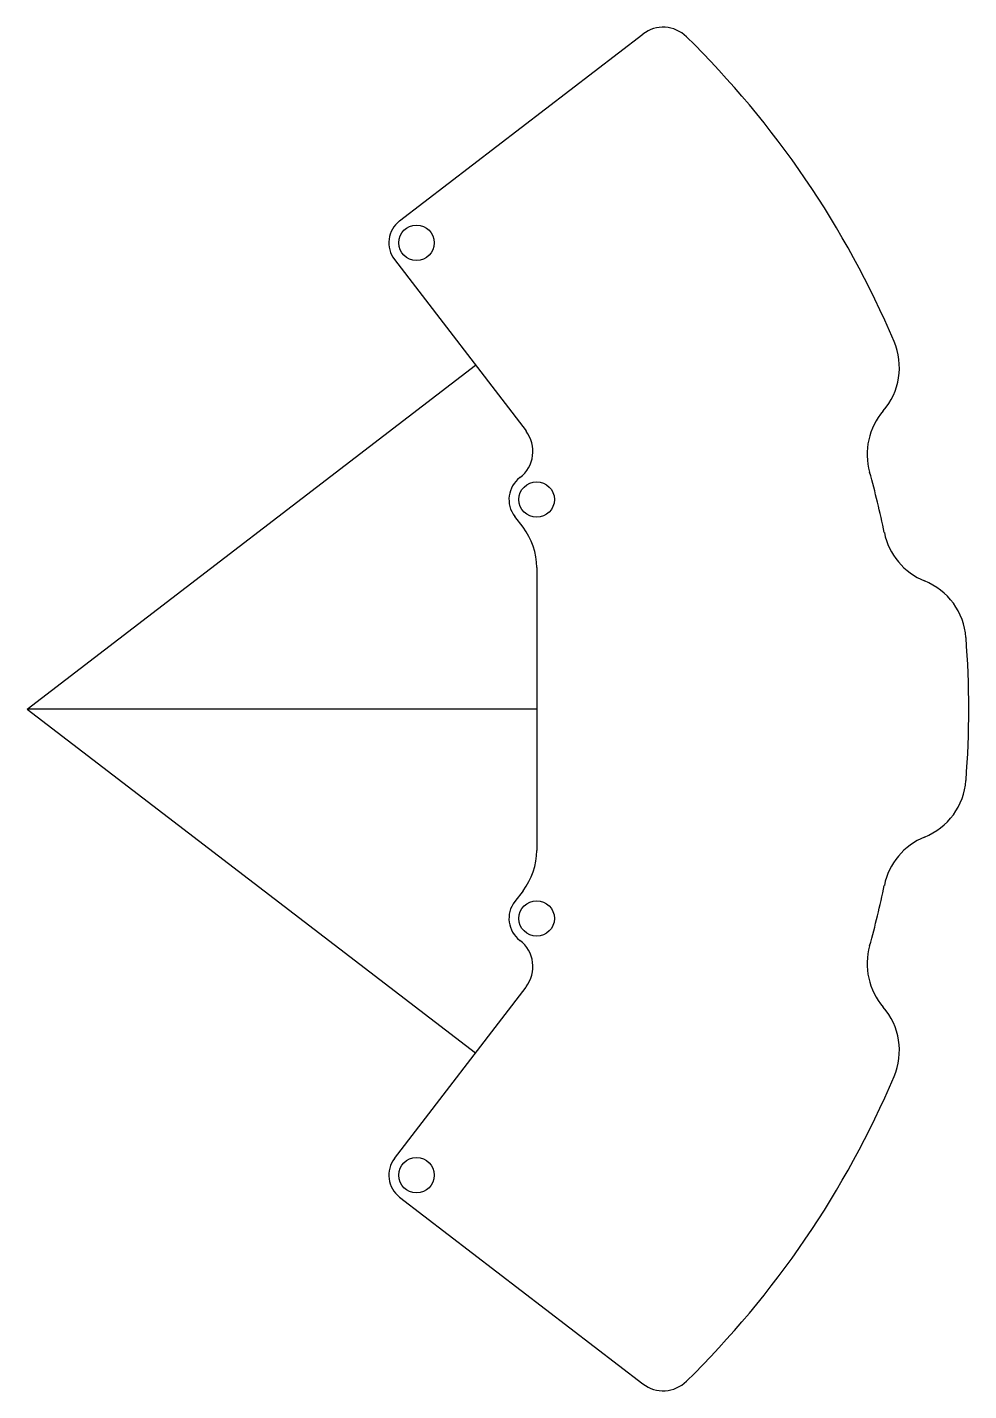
# Model space of a CAD drawing. Header units: millimetres. Extents: x -46 to 39, y -62 to 62.
import ezdxf

# ---------------------------------------------------------------- set-up
doc = ezdxf.new("R2010")
doc.units = ezdxf.units.MM
doc.layers.get('0').update_dxf_attribs({"linetype": 'CONTINUOUS'})

msp = doc.modelspace()

# ---------------------------------------------------------------- linework, layer by layer
for p, q in [((-12.38, 44.07), (9.58, 60.93)), ((-12.84, 40.57), (-0.97, 25.1)), ((-46, 0), (-5.54, 31.05)), ((-1.24, 16.41), (-1.99, 17.39)), ((0, 12.76), (0, -12.76)), ((-46, 0), (-5.54, -31.05)), ((0, 0), (-46, 0)), ((-1.24, -16.41), (-1.99, -17.39)), ((-12.84, -40.57), (-0.97, -25.1)), ((-12.38, -44.07), (9.58, -60.93))]:
    msp.add_line(p, q)
for centre in [(-10.86, 42.09), (-0.01, 18.91), (-0.01, -18.91), (-10.86, -42.09)]:
    msp.add_circle(centre, 1.6)
for centre, radius, start, end in [((11.41, 58.55), 3, 45.562, 127.5), ((-46, 0), 85, 22.9704, 45.562), ((-10.86, 42.09), 2.5, 127.5, 217.5), ((26.74, 30.83), 6, -40.7317, 22.9704), ((35.83, 23), 6, 139.2683, 195.6993), ((-3.35, 23.27), 3, -52.5, 37.5), ((-46, 0), 79, 11.6269, 15.6993), ((-0.01, 18.91), 2.5, 127.5, 217.5), ((-6, 12.76), 6, 0, 37.5), ((37.26, 17.13), 6, 191.6269, 248.0579), ((32.77, 6), 6, 4.3558, 68.0579), ((-46, 0), 85, -4.3558, 4.3558), ((32.77, -6), 6, 291.9421, 355.6442), ((37.26, -17.13), 6, 111.9421, 168.3731), ((-6, -12.76), 6, -37.5, 0), ((-46, 0), 79, 344.3007, 348.3731), ((-0.01, -18.91), 2.5, 142.5, 232.5), ((-3.35, -23.27), 3, -37.5, 52.5), ((35.83, -23), 6, 164.3007, 220.7317), ((26.74, -30.83), 6, -22.9704, 40.7317), ((-46, 0), 85, 314.438, 337.0296), ((-10.86, -42.09), 2.5, 142.5, 232.5), ((11.41, -58.55), 3, 232.5, 314.438)]:
    msp.add_arc(centre, radius, start, end)

doc.saveas('drawing.dxf')
